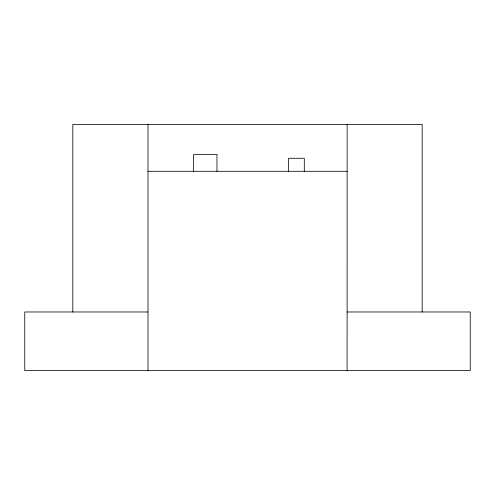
<?xml version="1.0" encoding="UTF-8"?>
<svg xmlns="http://www.w3.org/2000/svg" width="495" height="495" viewBox="0 0 495 495"><rect width="100%" height="100%" fill="white"/><g stroke="black" fill="none" stroke-linecap="round" stroke-linejoin="round"><path stroke-width="0.74" d="M147.999 171.295L347.15 171.295M147.999 311.98L24.75 311.98L24.75 370.6L470.25 370.6L470.25 311.98L347.094 311.98M422.186 311.98L422.186 124.4L72.815 124.4L72.815 311.98M347.15 124.4L347.094 370.6M304.301 171.295L304.301 158.282L288.56 158.282L288.56 171.295M216.958 171.295L216.958 154.415L193.632 154.415L193.632 171.295M147.999 124.4L147.999 370.6"/></g></svg>
